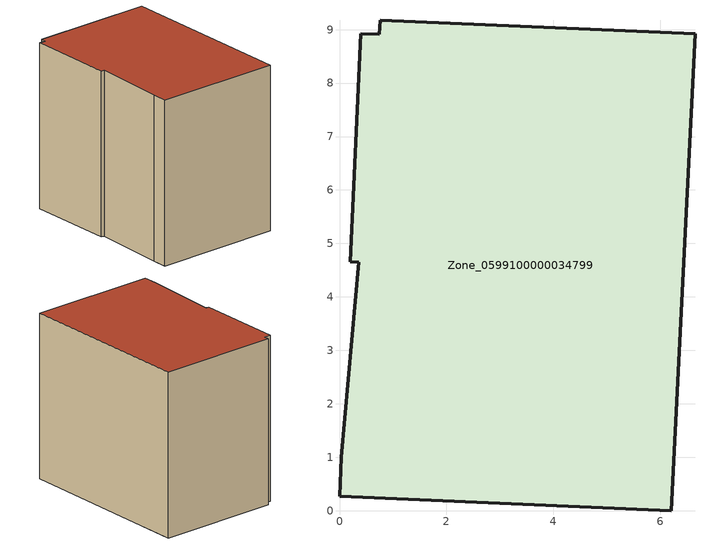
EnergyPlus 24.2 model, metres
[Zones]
Zone_0599100000034799
 floor ground (C_G): 0.4,8.92 0.74,8.91 0.77,9.17 6.65,8.92 6.21,0 0,0.27 0.03,1 0.36,4.65 0.2,4.66 z1.18
 wall outside (C_F): 0,0.27 6.21,0 6.65,8.92 0.77,9.17 0.74,8.91 0.4,8.92 0.2,4.66 0.36,4.65 0.03,1 0,0.27 z1.18:9.24
 roof outside (C_R): 0.77,9.17 0.74,8.91 0.4,8.92 0.2,4.66 0.36,4.65 0.03,1 0,0.27 6.21,0 6.65,8.92 z9.24
[BUILDING]
Pand.0599100000034799: North Axis=0; Terrain=City; Loads Convergence Tolerance Value=0.04; Temperature Convergence Tolerance Value=0.4; Solar Distribution=FullExterior; Maximum Number of Warmup Days=25; Minimum Number of Warmup Days=1
[Site:Location]
Rotterdam.The.Hague.AP_ZH_NLD Design_Conditions: Latitude=51.96; Longitude=4.45; Time Zone=1; Elevation=-4.5
[SITE:GROUNDTEMPERATURE:BUILDINGSURFACE]
18, 18, 18, 18, 18, 18, 18, 18, 18, 18, 18, 18
[MATERIAL] Thermal Absorptance=0.9; Solar Absorptance=0.7; Visible Absorptance=0.7
Name | Roughness | Thickness | Conductivity | Density | Specific Heat
G.TC.1965-1974 | MediumSmooth | 0.15 | 0.882353 | 540 | 1210
F.TC.1965-1974 | Rough | 0.3 | 0.697674 | 1920 | 840
R.TC.1965-1974 | MediumRough | 0.2 | 0.232558 | 1500 | 1000
[CONSTRUCTION]
C_G: G.TC.1965-1974
C_F: F.TC.1965-1974
C_R: R.TC.1965-1974
[ZONE]
Zone_0599100000034799: Type=1; Multiplier=1; Ceiling Height=Autocalculate; Volume=Autocalculate; Floor Area=autocalculate; Part of Total Floor Area=Yes
[ZONEINFILTRATION:DESIGNFLOWRATE]
Infil_Zone_0599100000034799: Zone or ZoneList or Space or SpaceList=Zone_0599100000034799; Schedule=AlwaysOn; Design Flow Rate Calculation Method=Flow/Area; Flow Rate per Floor Area=0.003; Constant Term Coefficient=1; Temperature Term Coefficient=0; Velocity Term Coefficient=0; Velocity Squared Term Coefficient=0
[HVACTEMPLATE:ZONE:IDEALLOADSAIRSYSTEM]
Zone_0599100000034799: Maximum Heating Supply Air Temperature=50; Minimum Cooling Supply Air Temperature=13; Maximum Heating Supply Air Humidity Ratio=0.0156; Minimum Cooling Supply Air Humidity Ratio=0.0077; Heating Limit=NoLimit; Cooling Limit=NoLimit; Dehumidification Control Type=ConstantSensibleHeatRatio; Cooling Sensible Heat Ratio=0.7; Dehumidification Setpoint=60; Humidification Control Type=None; Humidification Setpoint=30; Outdoor Air Method=None; Outdoor Air Flow Rate per Person=0.00944; Outdoor Air Flow Rate per Zone Floor Area=0; Outdoor Air Flow Rate per Zone=0; Demand Controlled Ventilation Type=None; Outdoor Air Economizer Type=NoEconomizer; Heat Recovery Type=None; Sensible Heat Recovery Effectiveness=0.7; Latent Heat Recovery Effectiveness=0.65
[ZONECONTROL:THERMOSTAT]
ThermostatControl_Zone_0599100000034799: Zone or ZoneList=Zone_0599100000034799; Control Type Schedule=DualSetpointControlType; Control 1=Thermostat_Zone_0599100000034799; Temperature Difference Between Cutout And Setpoint=0
[THERMOSTATSETPOINT:DUALSETPOINT]
Thermostat_Zone_0599100000034799: Heating Setpoint Temperature Schedule=HeatingSetpoint_Zone_0599100000034799; Cooling Setpoint Temperature Schedule=CoolingSetpoint_Zone_0599100000034799
[SCHEDULE:COMPACT]
HeatingSetpoint_Zone_0599100000034799: Through: 12/31, For: AllDays, Until: 24:00, 21
CoolingSetpoint_Zone_0599100000034799: Through: 12/31, For: AllDays, Until: 24:00, 24
DualSetpointControlType: Through: 12/31, For: AllDays, Until: 24:00, 4
AlwaysOn: Through: 12/31, For: AllDays, Until: 24:00, 1
